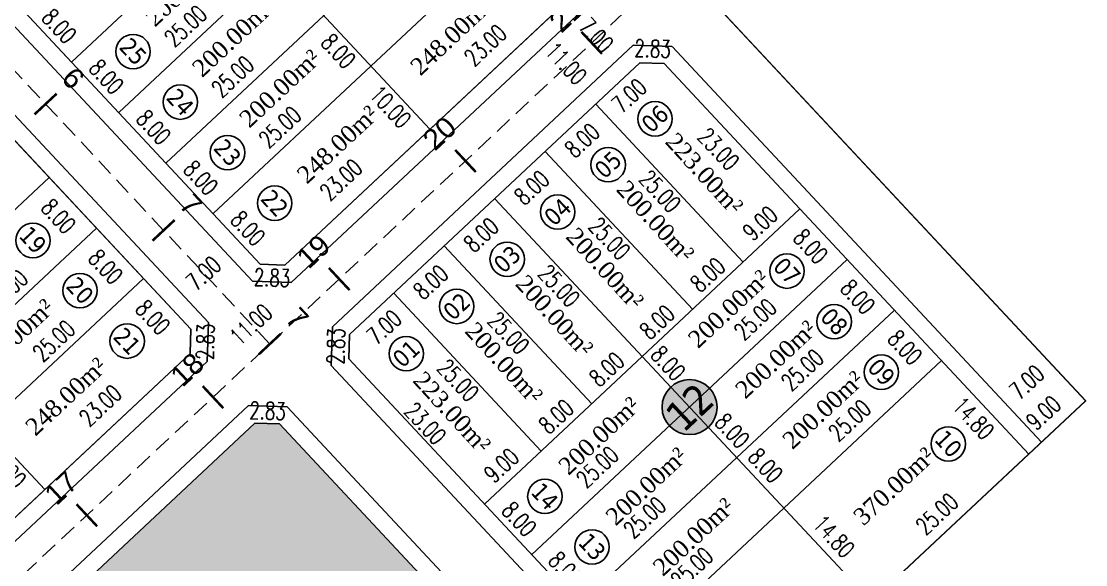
# Model space of a CAD drawing. Header units: metres. Extents: x 437145 to 443371, y 9612590 to 9615494.
# Drawn here: x 437576.7 to 437699.9, y 9614803.2 to 9614866 of the extents above; entities that cross this region are included whole.
import ezdxf

# ---------------------------------------------------------------- set-up
doc = ezdxf.new("R2010")
doc.units = ezdxf.units.M
doc.linetypes.add('ACAD_ISO02W100', pattern=[15, 12, -3])
doc.linetypes.add('DASHED2', pattern=[0.375, 0.25, -0.125])
for name, color, linetype in [('Auxiliar', 7, 'Continuous'), ('COTAS', 10, 'Continuous'), ('Eixo Acesso', 2, 'ACAD_ISO02W100'), ('Estacas', 7, 'Continuous'), ('Layer3', 1, 'Continuous'), ('M_FIO', 32, 'Continuous'), ('MEIO_FIO', 7, 'Continuous'), ('ÁREA', 7, 'Continuous')]:
    doc.layers.add(name, color=color, linetype=linetype)
doc.layers.get('0').off()
doc.styles.add('ARIAL', font='arial.ttf')
doc.styles.add('COTAS', font='romans.shx', dxfattribs={"width": 0.7})
doc.styles.add('tahoma', font='tahoma.ttf')
doc.styles.add('ÁREA', font='times.ttf', dxfattribs={"height": 2})
doc.dimstyles.new('C-75', dxfattribs={"dimtxt": 2, "dimasz": 0.2, "dimexe": 0, "dimexo": 0, "dimgap": 1, "dimtad": 0, "dimzin": 4, "dimdsep": 46, "dimtxsty": 'COTAS', "dimblk1": 'BOL-COT', "dimblk2": 'BOL-COT', "dimsah": 1, "dimcen": 0.1, "dimse1": 1, "dimse2": 1, "dimsd1": 1, "dimsd2": 1, "dimclrd": 8, "dimclre": 256, "dimaunit": 1, "dimadec": 3, "dimazin": 0, "dimtfac": 0.5, "dimtix": 1, "dimtmove": 0, "dimatfit": 3, "dimldrblk": 'BOL-COT', "dimfxl": 1, "dimtolj": 1, "dimtzin": 0, "dimarcsym": 0})

# ---------------------------------------------------------------- blocks, each defined once
blk = doc.blocks.new('Est')
at = {"const_width": 0.2}
blk.add_lwpolyline([(0, -1.19999999925494), (0, 1.200000001117586)], dxfattribs=at)
blk = doc.blocks.new('*D78')
at = {"layer": 'Layer3', "transparency": 16777216, "insert": (2852.220850010543, 963.5578349640425), "char_height": 2, "attachment_point": 5, "rotation": 270.00203707057, "style": 'COTAS'}
blk.add_mtext('\\A1;8.00', dxfattribs=at)
blk = doc.blocks.new('BOL-COT')
at = {"layer": 'COTAS'}
for p, q in [((-1.999999999999943, 8.53e-14), (2, 8.53e-14)), ((0, -2.999999999999971), (0, 3.000000000000028))]:
    blk.add_line(p, q, dxfattribs=at)
blk.add_circle((0, 0), 0.4, dxfattribs=at)
blk = doc.blocks.new('*D80')
at = {"layer": 'Layer3', "transparency": 16777216, "insert": (2843.837308324664, 980.1122845302851), "char_height": 2, "attachment_point": 5, "rotation": 270.00203705149374, "style": 'COTAS'}
blk.add_mtext('\\A1;25.00', dxfattribs=at)
blk = doc.blocks.new('*D81')
at = {"layer": 'Layer3', "transparency": 16777216, "insert": (2852.125732294569, 979.0578315954704), "char_height": 2, "attachment_point": 5, "rotation": 270.0020370422939, "style": 'COTAS'}
blk.add_mtext('\\A1;23.00', dxfattribs=at)
blk = doc.blocks.new('*D82')
at = {"layer": 'Layer3', "transparency": 16777216, "insert": (2852.22113445779, 955.5578349708157), "char_height": 2, "attachment_point": 5, "rotation": 270.00203706348253, "style": 'COTAS'}
blk.add_mtext('\\A1;8.00', dxfattribs=at)
blk = doc.blocks.new('*D83')
at = {"layer": 'Layer3', "transparency": 16777216, "insert": (2852.396814901813, 936.1578310475747), "char_height": 2, "attachment_point": 5, "rotation": 270.00203704821416, "style": 'COTAS'}
blk.add_mtext('\\A1;14.80', dxfattribs=at)
blk = doc.blocks.new('*D84')
at = {"layer": 'Layer3', "transparency": 16777216, "insert": (2852.221418876808, 947.5578349754577), "char_height": 2, "attachment_point": 5, "rotation": 270.0020370638999, "style": 'COTAS'}
blk.add_mtext('\\A1;8.00', dxfattribs=at)
blk = doc.blocks.new('*D85')
at = {"layer": 'Layer3', "transparency": 16777216, "insert": (2806.038727576228, 963.5561930476654), "char_height": 2, "attachment_point": 5, "rotation": 270.0020370647351, "style": 'COTAS'}
blk.add_mtext('\\A1;8.00', dxfattribs=at)
blk = doc.blocks.new('*D86')
at = {"layer": 'Layer3', "transparency": 16777216, "insert": (2806.039008437883, 955.6561829070648), "char_height": 2, "attachment_point": 5, "rotation": 270.0020370651501, "style": 'COTAS'}
blk.add_mtext('\\A1;8.00', dxfattribs=at)
blk = doc.blocks.new('*D88')
at = {"layer": 'Layer3', "transparency": 16777216, "insert": (2808.77912720787, 969.5029662310661), "char_height": 2, "attachment_point": 5, "rotation": 0.0020370564848990256, "style": 'COTAS'}
blk.add_mtext('\\A1;9.00', dxfattribs=at)
blk = doc.blocks.new('*D89')
at = {"layer": 'Layer3', "transparency": 16777216, "insert": (2817.279134766094, 969.2907623558822), "char_height": 2, "attachment_point": 5, "rotation": 0.00203707723984826, "style": 'COTAS'}
blk.add_mtext('\\A1;8.00', dxfattribs=at)
blk = doc.blocks.new('*D90')
at = {"layer": 'Layer3', "transparency": 16777216, "insert": (2825.279134762186, 969.2910467799336), "char_height": 2, "attachment_point": 5, "rotation": 0.002037050559472637, "style": 'COTAS'}
blk.add_mtext('\\A1;8.00', dxfattribs=at)
blk = doc.blocks.new('*D91')
at = {"layer": 'Layer3', "transparency": 16777216, "insert": (2833.279134757006, 969.291331211436), "char_height": 2, "attachment_point": 5, "rotation": 0.0020370505596502535, "style": 'COTAS'}
blk.add_mtext('\\A1;8.00', dxfattribs=at)
blk = doc.blocks.new('*D92')
at = {"layer": 'Layer3', "transparency": 16777216, "insert": (2841.279134752, 969.291615633625), "char_height": 2, "attachment_point": 5, "rotation": 0.0020370505593809633, "style": 'COTAS'}
blk.add_mtext('\\A1;8.00', dxfattribs=at)
blk = doc.blocks.new('*D93')
at = {"layer": 'Layer3', "transparency": 16777216, "insert": (2849.779127176641, 969.5044239092203), "char_height": 2, "attachment_point": 5, "rotation": 0.002037056484881837, "style": 'COTAS'}
blk.add_mtext('\\A1;9.00', dxfattribs=at)
blk = doc.blocks.new('*D95')
at = {"layer": 'Layer3', "transparency": 16777216, "insert": (2816.779970874842, 945.7733712590817), "char_height": 2, "attachment_point": 5, "rotation": 0.002037061230336023, "style": 'COTAS'}
blk.add_mtext('\\A1;25.00', dxfattribs=at)
blk = doc.blocks.new('*D96')
at = {"layer": 'Layer3', "transparency": 16777216, "insert": (2816.779686482107, 953.7733712562876), "char_height": 2, "attachment_point": 5, "rotation": 0.0020370484237552658, "style": 'COTAS'}
blk.add_mtext('\\A1;25.00', dxfattribs=at)
blk = doc.blocks.new('*D97')
at = {"layer": 'Layer3', "transparency": 16777216, "insert": (2816.779402026089, 961.7733712553564), "char_height": 2, "attachment_point": 5, "rotation": 0.002037044154812889, "style": 'COTAS'}
blk.add_mtext('\\A1;25.00', dxfattribs=at)
blk = doc.blocks.new('*D98')
at = {"layer": 'Layer3', "transparency": 16777216, "insert": (2841.780497043391, 930.9742397855551), "char_height": 2, "attachment_point": 5, "rotation": 0.00203704415480143, "style": 'COTAS'}
blk.add_mtext('\\A1;25.00', dxfattribs=at)
blk = doc.blocks.new('*D99')
at = {"layer": 'Layer3', "transparency": 16777216, "insert": (2841.779970854974, 945.7742600891323), "char_height": 2, "attachment_point": 5, "rotation": 0.002037052692542943, "style": 'COTAS'}
blk.add_mtext('\\A1;25.00', dxfattribs=at)
blk = doc.blocks.new('*D100')
at = {"layer": 'Layer3', "transparency": 16777216, "insert": (2841.779686471687, 953.7742600826131), "char_height": 2, "attachment_point": 5, "rotation": 0.0020370484237438066, "style": 'COTAS'}
blk.add_mtext('\\A1;25.00', dxfattribs=at)
blk = doc.blocks.new('*D101')
at = {"layer": 'Layer3', "transparency": 16777216, "insert": (2841.779402005397, 961.7742600742312), "char_height": 2, "attachment_point": 5, "rotation": 0.00203704415480143, "style": 'COTAS'}
blk.add_mtext('\\A1;25.00', dxfattribs=at)
blk = doc.blocks.new('*D102')
at = {"layer": 'Layer3', "transparency": 16777216, "insert": (2835.837308328506, 980.1120001118217), "char_height": 2, "attachment_point": 5, "rotation": 270.002037049359, "style": 'COTAS'}
blk.add_mtext('\\A1;25.00', dxfattribs=at)
blk = doc.blocks.new('*D103')
at = {"layer": 'Layer3', "transparency": 16777216, "insert": (2827.837308332755, 980.1117156784564), "char_height": 2, "attachment_point": 5, "rotation": 270.0020370510936, "style": 'COTAS'}
blk.add_mtext('\\A1;25.00', dxfattribs=at)
blk = doc.blocks.new('*D104')
at = {"layer": 'Layer3', "transparency": 16777216, "insert": (2819.83730833584, 980.1114312637183), "char_height": 2, "attachment_point": 5, "rotation": 270.0020370492259, "style": 'COTAS'}
blk.add_mtext('\\A1;25.00', dxfattribs=at)
blk = doc.blocks.new('*D105')
at = {"layer": 'Layer3', "transparency": 16777216, "insert": (2811.837308339333, 980.1111468266279), "char_height": 2, "attachment_point": 5, "rotation": 270.0020370514936, "style": 'COTAS'}
blk.add_mtext('\\A1;25.00', dxfattribs=at)
blk = doc.blocks.new('*D106')
at = {"layer": 'Layer3', "transparency": 16777216, "insert": (2817.278378403313, 990.5649049453023), "char_height": 2, "attachment_point": 5, "rotation": 0.0020370505594840957, "style": 'COTAS'}
blk.add_mtext('\\A1;8.00', dxfattribs=at)
blk = doc.blocks.new('*D107')
at = {"layer": 'Layer3', "transparency": 16777216, "insert": (2825.278378398103, 990.5651893693541), "char_height": 2, "attachment_point": 5, "rotation": 0.0020370505596502535, "style": 'COTAS'}
blk.add_mtext('\\A1;8.00', dxfattribs=at)
blk = doc.blocks.new('*D108')
at = {"layer": 'Layer3', "transparency": 16777216, "insert": (2833.278378393131, 990.5654737943368), "char_height": 2, "attachment_point": 5, "rotation": 0.002037063899379699, "style": 'COTAS'}
blk.add_mtext('\\A1;8.00', dxfattribs=at)
blk = doc.blocks.new('*D109')
at = {"layer": 'Layer3', "transparency": 16777216, "insert": (2841.278378389253, 990.5657582165259), "char_height": 2, "attachment_point": 5, "rotation": 0.0020370372195025487, "style": 'COTAS'}
blk.add_mtext('\\A1;8.00', dxfattribs=at)
blk = doc.blocks.new('*D110')
at = {"layer": 'Layer3', "transparency": 16777216, "insert": (2848.778376175769, 990.6280146244497), "char_height": 2, "attachment_point": 5, "rotation": 0.0020370734282178773, "style": 'COTAS'}
blk.add_mtext('\\A1;7.00', dxfattribs=at)
blk = doc.blocks.new('*D111')
at = {"layer": 'Layer3', "transparency": 16777216, "insert": (2809.775077260411, 990.4553843106661), "char_height": 2, "attachment_point": 5, "rotation": 359.91213923418195, "style": 'COTAS'}
blk.add_mtext('\\A1;7.00', dxfattribs=at)
blk = doc.blocks.new('*D112')
at = {"layer": 'Layer3', "transparency": 16777216, "insert": (2830.940205789602, 964.9428458863395), "char_height": 2, "attachment_point": 5, "rotation": 270.00203707140565, "style": 'COTAS'}
blk.add_mtext('\\A1;8.00', dxfattribs=at)
blk = doc.blocks.new('*D113')
at = {"layer": 'Layer3', "transparency": 16777216, "insert": (2831.040060190944, 954.173589855454), "char_height": 2, "attachment_point": 5, "rotation": 270.00203706431677, "style": 'COTAS'}
blk.add_mtext('\\A1;8.00', dxfattribs=at)
blk = doc.blocks.new('*D114')
at = {"layer": 'Layer3', "transparency": 16777216, "insert": (2831.274723783741, 937.2045109867036), "char_height": 2, "attachment_point": 5, "rotation": 270.0020370486651, "style": 'COTAS'}
blk.add_mtext('\\A1;14.80', dxfattribs=at)
blk = doc.blocks.new('*D115')
at = {"layer": 'Layer3', "transparency": 16777216, "insert": (2831.099327759463, 948.604514915757), "char_height": 2, "attachment_point": 5, "rotation": 270.00203705764665, "style": 'COTAS'}
blk.add_mtext('\\A1;8.00', dxfattribs=at)
blk = doc.blocks.new('*D707')
at = {"layer": 'Layer3', "transparency": 16777216, "insert": (2790.997415032843, 1025.555658911653), "char_height": 2, "attachment_point": 5, "rotation": 270.0020370447233, "style": 'COTAS'}
blk.add_mtext('\\A1;8.00', dxfattribs=at)
blk = doc.blocks.new('*D708')
at = {"layer": 'Layer3', "transparency": 16777216, "insert": (2780.777210983462, 1023.399029744189), "char_height": 2, "attachment_point": 5, "rotation": 0.0020370484209076656, "style": 'COTAS'}
blk.add_mtext('\\A1;25.00', dxfattribs=at)
blk = doc.blocks.new('*D712')
at = {"layer": 'Layer3', "transparency": 16777216, "insert": (2790.997699455119, 1017.555658916326), "char_height": 2, "attachment_point": 5, "rotation": 270.002037044306, "style": 'COTAS'}
blk.add_mtext('\\A1;8.00', dxfattribs=at)
blk = doc.blocks.new('*D713')
at = {"layer": 'Layer3', "transparency": 16777216, "insert": (2780.777495407979, 1015.399029747914), "char_height": 2, "attachment_point": 5, "rotation": 0.002037048421005068, "style": 'COTAS'}
blk.add_mtext('\\A1;25.00', dxfattribs=at)
blk = doc.blocks.new('*D717')
at = {"layer": 'Layer3', "transparency": 16777216, "insert": (2790.997983878648, 1009.555658943135), "char_height": 2, "attachment_point": 5, "rotation": 270.002037049309, "style": 'COTAS'}
blk.add_mtext('\\A1;8.00', dxfattribs=at)
blk = doc.blocks.new('*D718')
at = {"layer": 'Layer3', "transparency": 16777216, "insert": (2779.606200609772, 1006.262154013249), "char_height": 2, "attachment_point": 5, "rotation": 0.0020370482412682077, "style": 'COTAS'}
blk.add_mtext('\\A1;23.00', dxfattribs=at)
blk = doc.blocks.new('*D721')
at = {"layer": 'Layer3', "transparency": 16777216, "insert": (2766.71419343282, 1008.554795550101), "char_height": 2, "attachment_point": 5, "rotation": 270.0020373270357, "style": 'COTAS'}
blk.add_mtext('\\A1;10.00', dxfattribs=at)
blk = doc.blocks.new('*D791')
at = {"layer": 'Layer3', "transparency": 16777216, "insert": (2806.068729785527, 1041.556194155689), "char_height": 2, "attachment_point": 5, "rotation": 270.0020370505597, "style": 'COTAS'}
blk.add_mtext('\\A1;8.00', dxfattribs=at)
blk = doc.blocks.new('*D795')
at = {"layer": 'Layer3', "transparency": 16777216, "insert": (2806.069014204718, 1033.556194163875), "char_height": 2, "attachment_point": 5, "rotation": 270.0020370443069, "style": 'COTAS'}
blk.add_mtext('\\A1;8.00', dxfattribs=at)
blk = doc.blocks.new('*D797')
at = {"layer": 'Layer3', "transparency": 16777216, "insert": (2816.77620216585, 1031.587349768128), "char_height": 2, "attachment_point": 5, "rotation": 0.022243521928830428, "style": 'COTAS'}
blk.add_mtext('\\A1;25.00', dxfattribs=at)
blk = doc.blocks.new('*D800')
at = {"layer": 'Layer3', "transparency": 16777216, "insert": (2806.069298630837, 1025.556194168753), "char_height": 2, "attachment_point": 5, "rotation": 270.0020370513935, "style": 'COTAS'}
blk.add_mtext('\\A1;8.00', dxfattribs=at)
blk = doc.blocks.new('*D802')
at = {"layer": 'Layer3', "transparency": 16777216, "insert": (2816.776486591609, 1023.587349770922), "char_height": 2, "attachment_point": 5, "rotation": 0.022243509123005028, "style": 'COTAS'}
blk.add_mtext('\\A1;25.00', dxfattribs=at)
blk = doc.blocks.new('*D805')
at = {"layer": 'Layer3', "transparency": 16777216, "insert": (2806.069583054568, 1017.556194174328), "char_height": 2, "attachment_point": 5, "rotation": 270.0020370509765, "style": 'COTAS'}
blk.add_mtext('\\A1;8.00', dxfattribs=at)
blk = doc.blocks.new('*D806')
at = {"layer": 'Layer3', "transparency": 16777216, "insert": (2827.711230674783, 1017.379107863042), "char_height": 2, "attachment_point": 5, "rotation": 270.002037058064, "style": 'COTAS'}
blk.add_mtext('\\A1;8.00', dxfattribs=at)
blk = doc.blocks.new('*D807')
at = {"layer": 'Layer3', "transparency": 16777216, "insert": (2816.77677101627, 1015.587349782097), "char_height": 2, "attachment_point": 5, "rotation": 0.022243509123881653, "style": 'COTAS'}
blk.add_mtext('\\A1;25.00', dxfattribs=at)
blk = doc.blocks.new('*D809')
at = {"layer": 'Layer3', "transparency": 16777216, "insert": (2840.606200582405, 1006.264322152692), "char_height": 2, "attachment_point": 5, "rotation": 0.0020370575214140544, "style": 'COTAS'}
blk.add_mtext('\\A1;23.00', dxfattribs=at)
blk = doc.blocks.new('*D810')
at = {"layer": 'Layer3', "transparency": 16777216, "insert": (2806.069867479493, 1009.556194202033), "char_height": 2, "attachment_point": 5, "rotation": 270.0020370434727, "style": 'COTAS'}
blk.add_mtext('\\A1;8.00', dxfattribs=at)
blk = doc.blocks.new('*D811')
at = {"layer": 'Layer3', "transparency": 16777216, "insert": (2817.777818719371, 1006.30696679126), "char_height": 2, "attachment_point": 5, "rotation": 0.0020370482395894417, "style": 'COTAS'}
blk.add_mtext('\\A1;23.00', dxfattribs=at)
blk = doc.blocks.new('*D812')
at = {"layer": 'Layer3', "transparency": 16777216, "insert": (2827.714193402492, 1008.556963698693), "char_height": 2, "attachment_point": 5, "rotation": 270.00203733303954, "style": 'COTAS'}
blk.add_mtext('\\A1;10.00', dxfattribs=at)
blk = doc.blocks.new('*D836')
at = {"layer": 'Layer3', "transparency": 16777216, "insert": (2793.50135811497, 1003.348432285321), "char_height": 2, "attachment_point": 5, "rotation": 45.00204590730972, "style": 'COTAS'}
blk.add_mtext('\\A1;2.83', dxfattribs=at)
blk = doc.blocks.new('*D837')
at = {"layer": 'Layer3', "transparency": 16777216, "insert": (2804.212126273527, 1003.490335547127), "char_height": 2, "attachment_point": 5, "rotation": 315.00203729985225, "style": 'COTAS'}
blk.add_mtext('\\A1;2.83', dxfattribs=at)
blk = doc.blocks.new('*D842')
at = {"layer": 'Layer3', "transparency": 16777216, "insert": (2793.317390770579, 992.5948253412116), "char_height": 2, "attachment_point": 5, "rotation": 315.00203694883703, "style": 'COTAS'}
blk.add_mtext('\\A1;2.83', dxfattribs=at)
blk = doc.blocks.new('*D863')
at = {"layer": 'Layer3', "transparency": 16777216, "insert": (2804.194485762746, 992.6399463357164), "char_height": 2, "attachment_point": 5, "rotation": 45.00203704053565, "style": 'COTAS'}
blk.add_mtext('\\A1;2.83', dxfattribs=at)
blk = doc.blocks.new('*D864')
at = {"layer": 'Layer3', "transparency": 16777216, "insert": (2854.477493590784, 992.7571083284403), "char_height": 2, "attachment_point": 5, "rotation": 315.0020371114246, "style": 'COTAS'}
blk.add_mtext('\\A1;2.83', dxfattribs=at)
blk = doc.blocks.new('*D865')
at = {"layer": 'Layer3', "transparency": 16777216, "insert": (2858.780492947544, 931.0892929363582), "char_height": 2, "attachment_point": 5, "rotation": 0.0020370327840414488, "style": 'COTAS'}
blk.add_mtext('\\A1;9.00', dxfattribs=at)
blk = doc.blocks.new('*D866')
at = {"layer": 'Layer3', "transparency": 16777216, "insert": (2859.780354027695, 934.997375655319), "char_height": 2, "attachment_point": 5, "rotation": 0.002037058181988556, "style": 'COTAS'}
blk.add_mtext('\\A1;7.00', dxfattribs=at)
blk = doc.blocks.new('*D877')
at = {"layer": 'Layer3', "transparency": 16777216, "insert": (2798.734271020565, 1001.18648669343), "char_height": 2, "attachment_point": 5, "rotation": 359.43568258449824, "style": 'COTAS'}
blk.add_mtext('\\A1;11.00', dxfattribs=at)
blk = doc.blocks.new('*D878')
at = {"layer": 'Layer3', "transparency": 16777216, "insert": (2798.777713487094, 1009.266176643181), "char_height": 2, "attachment_point": 5, "rotation": 0.0020370429361889534, "style": 'COTAS'}
blk.add_mtext('\\A1;7.00', dxfattribs=at)
blk = doc.blocks.new('*D889')
at = {"layer": 'Layer3', "transparency": 16777216, "insert": (2850.759346361732, 998.3317780887128), "char_height": 2, "attachment_point": 5, "rotation": 270.00203704913054, "style": 'COTAS'}
blk.add_mtext('\\A1;7.00', dxfattribs=at)
blk = doc.blocks.new('*D890')
at = {"layer": 'Layer3', "transparency": 16777216, "insert": (2845.989887316036, 998.3316088225041), "char_height": 2, "attachment_point": 5, "rotation": 270.0020370510549, "style": 'COTAS'}
blk.add_mtext('\\A1;11.00', dxfattribs=at)
blk = doc.blocks.new('*D897')
at = {"layer": 'Layer3', "transparency": 16777216, "insert": (2805.652277574258, 979.0561304766269), "char_height": 2, "attachment_point": 5, "rotation": 270.0020370447611, "style": 'COTAS'}
blk.add_mtext('\\A1;23.00', dxfattribs=at)
blk = doc.blocks.new('atutu')
at = {"layer": 'Layer3'}
h = blk.add_hatch(color=101, dxfattribs=at)
h.dxf.hatch_style = 1
h.set_gradient(color1=(131, 236, 156), color2=(83, 228, 117), one_color=1, tint=0.6100000143051147)
h.paths.add_polyline_path([(2831.60589057844, 957.3566552366646, 1), (2826.977688941081, 961.7268943249765, 1)])
at = {"layer": 'MEIO_FIO'}
h = blk.add_hatch(dxfattribs=at)
h.set_pattern_fill('AR-CONC', color=5, scale=0.2)
h.set_pattern_definition([(50, (-474828.2891841172, -9591283.5444312), (1.434520365201507, -0.1255042699651902), [0.15, -1.65]), (355, (-474828.2891841172, -9591283.5444312), (-0.277502667226, 1.504384267400023), [0.12, -1.32]), (100.45144446, (-474828.1696407551, -9591283.55488989), (1.157017693454224, 1.378879981937259), [0.1274803839999997, -1.402284223999997]), (46.18420000000001, (-474828.2891841172, -9591283.1444312), (2.134482661343144, -0.3310385615861531), [0.2249999999999997, -2.474999999999996]), (96.63563549000001, (-474828.1113106272, -9591283.172017815), (1.869323891348456, 1.9482372015491), [0.191220684, -2.103427519999999]), (351.1841639899999, (-474828.2891841172, -9591283.1444312), (1.869323890109546, 1.94823720053998), [0.18, -1.980000001999999]), (21, (-474828.0891841171, -9591283.244431201), (1.193814104236923, -0.8052377813306776), [0.15, -1.65]), (326, (-474828.0891841171, -9591283.244431201), (0.4866306638431635, 1.450300090093706), [0.12, -1.32]), (71.45144474000001, (-474827.9896996091, -9591283.311534349), (1.680444753459942, 0.6450623056127078), [0.12748038, -1.402284223999999]), (37.50000000000001, (-474828.2891841172, -9591283.5444312), (0.0243197106345814, 0.6657877076626231), [0, -1.304, 0, -1.34, 0, -1.325]), (7.499999999999999, (-474828.2891841172, -9591283.5444312), (0.5261390748842972, 0.7888234237647205), [0, -0.7640000000000001, 0, -1.274, 0, -0.505]), (327.5, (-474828.7351841171, -9591283.5444312), (1.067644872344817, -0.0451097434687595), [0, -0.5, 0, -1.56, 0, -2.069999999999999]), (317.5, (-474828.9351841171, -9591283.5444312), (1.166372338684772, 0.2002099646646354), [0, -0.65, 0, -1.036, 0, -1.469999999999999])])
h.paths.add_polyline_path([(2707.948307693378, 992.552705431688), (2705.94837780858, 990.5526340141477), (2705.95052406654, 930.1753632634463, -0.4142240246902565), (2707.358032426239, 928.7679046917292), (2793.280575451814, 928.7678898147824), (2793.278378693062, 990.5557391907604), (2791.278307588213, 992.5556680824193)])
h.paths.add_polyline_path([(2753.867809287354, 959.5513773321691, -1), (2747.502336791333, 959.5513773321691, -1)], flags=0)
h.paths.add_polyline_path([(2747.574304820877, 930.6096906292768), (2754.174304816721, 930.6099252815874), (2754.174198157061, 933.6099252815875), (2747.574198161159, 933.6096906292768)], flags=24)
h.paths.add_polyline_path([(2788.586085795216, 962.9222290128055), (2788.586318076379, 956.388895681459), (2791.586318074575, 956.389002342108), (2791.586085793353, 962.9223356734547)], flags=24)
h.paths.add_polyline_path([(2746.313480377978, 987.6955667011024), (2752.913480373822, 987.6958013534132), (2752.913373714104, 990.6958013515504), (2746.313373718202, 990.6955666992399)], flags=24)
h.paths.add_polyline_path([(2708.20881704191, 962.9193711973313), (2708.209049351014, 956.3860378659846), (2711.209049349151, 956.3861445396723), (2711.208817040048, 962.9194778691563)], flags=24)
h.paths.add_polyline_path([(2746.976588557789, 955.9319744560452), (2753.982464980416, 955.9322235345426), (2753.982196175634, 963.4928346801133), (2746.976319753006, 963.4925855997535)], flags=24)
h.paths.add_polyline_path([(2724.620883324673, 962.4047787043781), (2783.404445358983, 962.35935615595), (2783.40915283243, 968.4515302929613), (2724.625590798119, 968.4969528413894)], flags=24)
at = {"layer": 'Layer3', "color": 0}
for p, q in [((2793.277845399653, 1005.555739377025), (2791.277916507994, 1003.555668272409)), ((2804.277845394705, 1005.556130463588), (2806.277916498914, 1003.556201573792)), ((2804.278378299927, 990.5671135730626), (2806.278307193507, 992.567184675816)), ((2852.27830756621, 992.5578370283874), (2854.278378672281, 990.5579081385912))]:
    blk.add_line(p, q, dxfattribs=at)
for points in [[(2829.271410125623, 1186.552887119684), (2863.271410113399, 1186.554095730516), (2863.271365478309, 928.7582078374508), (2435.280574230909, 928.7586033831868)], [(2863.280575853214, 928.758207835588), (2863.272299075756, 1161.558227075595)], [(2768.272690196138, 1150.554850997734), (2768.277916522022, 1003.554851150471)], [(2829.272690169887, 1150.557019947427), (2829.277916496236, 1003.557019297364)], [(2793.277845401748, 1005.55573938075), (2793.272761299532, 1148.555739250365)], [(2804.277845394705, 1005.556130463588), (2804.272761292605, 1148.556130353692)], [(2804.276707145234, 1037.556131240311), (2854.276707674517, 1037.557908906001)], [(2743.27699206085, 1029.553962299931), (2793.276992124936, 1029.555739963758)], [(2804.276992034598, 1029.556131245899), (2854.276992098627, 1029.557908909726)], [(2743.277276486648, 1021.553962305519), (2793.277276551782, 1021.555739967483)], [(2804.277276459465, 1021.556131251487), (2854.277276523552, 1021.557908917177)], [(2743.277560912679, 1013.553962311107), (2793.277560975892, 1013.555739973071)], [(2804.277560886369, 1013.556131258938), (2854.277560948593, 1013.557908920902)], [(2745.277917125112, 1003.554032827127), (2791.277916508925, 1003.555668272409)], [(2806.277916498914, 1003.556201573792), (2852.27791648116, 1003.557837020937)], [(2707.948307019398, 992.5527056316022), (2791.278307592869, 992.555668283585)], [(2707.94830764588, 992.5527056328536), (2791.278307593801, 992.555668283585)], [(2791.278307592869, 992.555668283585), (2793.278378696903, 990.5557393844755)], [(2806.278307602357, 992.5562015793802), (2852.278307565279, 992.5578370283874)], [(2813.27830759316, 992.5564504492612), (2813.279196423851, 967.5564504697504)], [(2821.27830758862, 992.5567348770383), (2821.27919641902, 967.5567348956647)], [(2829.278307581926, 992.5570192992272), (2829.280575878884, 928.7569990496667)], [(2837.27830757727, 992.5573037288668), (2837.279196408426, 967.5573037456306)], [(2845.278307569761, 992.5575881529184), (2845.279196401151, 967.5575881734076)], [(2793.28057588453, 928.7557191628549), (2793.278378697835, 990.5557393844755)], [(2804.280575877021, 928.7561102363798), (2804.278378691373, 990.5561304561379)], [(2854.280575858278, 928.7578878592285), (2854.278378672281, 990.5579081385912)], [(2854.279196393467, 967.5579081479044), (2804.279196413549, 967.5561304896655)], [(2854.279480822175, 959.5579081534925), (2804.279480842373, 959.5561305008414)], [(2854.279765286332, 951.5579081590804), (2804.279765306356, 951.5561304989787)], [(2854.280049734482, 943.5579081646682), (2804.280049754738, 943.5561305045666)], [(2426.281633429137, 928.7582834980966), (2863.280575801992, 928.758207835588)]]:
    blk.add_lwpolyline(points, dxfattribs=at)
for centre, radius in [((2810.316177613592, 1033.568121876898), 1.990958139869911), ((2786.928261599818, 1025.529740358102), 1.990958139869911), ((2810.316462039389, 1025.568121882487), 1.990958139869911), ((2786.947451510898, 1017.576108398247), 1.990958139869911), ((2810.316746463616, 1017.568121889937), 1.990958139869911), ((2786.947735937045, 1009.576108428049), 1.990958139869911), ((2810.317030888715, 1009.568121917877), 1.990958139869911), ((2809.549805954937, 986.456222050223), 1.990958139869911), ((2817.549805950339, 986.456506472412), 1.990958139869911), ((2825.549805941841, 986.4567909020516), 1.990958139869911), ((2833.549805939105, 986.4570753242405), 1.990958139869911), ((2841.549805931538, 986.4573597501548), 1.990958139869911), ((2849.136192308413, 986.6276551935406), 1.990958139869911), ((2810.00683469025, 963.4457002378585), 1.990958139869911), ((2848.266951308144, 963.335105818096), 1.990958139869911), ((2829.291789758392, 959.5417543373587), 3.182736247992434), ((2810.007119118784, 955.4457002490345), 1.990958139869911), ((2848.267235775211, 955.335105823684), 1.990958139869911), ((2848.26752015811, 947.3351058292719), 1.990958139869911), ((2848.267923871021, 935.979913631785), 1.990958139869911)]:
    blk.add_circle(centre, radius, dxfattribs=at)
at = {"layer": 'M_FIO'}
for p, q in [((2795.277874851274, 1004.72738336246), (2792.106414737728, 1001.555697728279)), ((2795.27787485238, 1004.72738336246), (2792.106414738834, 1001.555697728279)), ((2802.277874849528, 1004.727632230479), (2805.449560481497, 1001.556172117922)), ((2802.277874850634, 1004.727632230479), (2805.449560482603, 1001.556172117922)), ((2802.278348850459, 991.3954695969405), (2805.449808963715, 994.5671552218081)), ((2802.278348851566, 991.3954695969405), (2805.449808964821, 994.5671552218081)), ((2853.106663194043, 994.5688495955947), (2856.278348826303, 991.3973894849005)), ((2853.106663195149, 994.5688495955947), (2856.278348827409, 991.3973894849005))]:
    blk.add_line(p, q, dxfattribs=at)
for points in [[(2863.271405439324, 1159.558228547084), (2863.271405439324, 1159.558228547084), (2863.271365478309, 928.7582078374508), (2856.28057584815, 928.7582142989668)], [(2795.277874853253, 1004.72738336246), (2795.272731843661, 1149.384237485337)], [(2795.277874854359, 1004.72738336246), (2795.272731844767, 1149.384237485337)], [(2802.277874848713, 1004.727632232341), (2802.27273184075, 1149.384486370119)], [(2802.277874849819, 1004.727632232341), (2802.272731841857, 1149.384486370119)], [(2744.449561106938, 1001.554003371257), (2792.106414739706, 1001.555697730142)], [(2744.449561108044, 1001.554003371257), (2792.106414740813, 1001.555697730142)], [(2805.44956047975, 1001.556172119784), (2853.106414711941, 1001.557866473082)], [(2805.449560480856, 1001.556172119784), (2853.106414713048, 1001.557866473082)], [(2707.119808477199, 994.5526758640589), (2792.106663612905, 994.5556977320048)], [(2707.119808477199, 994.5526758640589), (2792.106663614012, 994.5556977320048)], [(2792.106663612905, 994.5556977320048), (2795.278349244176, 991.3842376175853)], [(2792.106663614012, 994.5556977320048), (2795.278349245282, 991.3842376175853)], [(2805.449809372565, 994.5561721235099), (2853.106663585257, 994.5578664786699)], [(2805.449809373671, 994.5561721235099), (2853.106663586363, 994.5578664786699)], [(2795.280575883133, 928.7557902656081), (2795.278349244176, 991.3842376175853)], [(2795.280575884239, 928.7557902656081), (2795.278349245282, 991.3842376175853)], [(2802.280575878418, 928.7560391336265), (2802.278349239811, 991.384486478153)], [(2802.280575879524, 928.7560391336265), (2802.278349240916, 991.384486478153)], [(2856.280575856125, 928.7579589638443), (2856.278349216469, 991.3864063679756)], [(2856.28057585723, 928.7579589638443), (2856.278349217575, 991.3864063679756)]]:
    blk.add_lwpolyline(points, dxfattribs=at)
at = {"layer": 'Layer3', "color": 5, "char_height": 1.999999999999999, "attachment_point": 5, "style": 'tahoma'}
for s, insert, rotation in [('\\A1;25', (2810.316177613824, 1033.568121880624), 270.0497252510426), ('\\A1;19', (2786.947167088884, 1025.576108401972), 270.0497252510426), ('\\A1;24', (2810.316462039564, 1025.568121889937), 270.0497252510426), ('\\A1;20', (2786.94745151311, 1017.57610840756), 270.0497252510426), ('\\A1;23', (2810.31674646379, 1017.568121893662), 270.0497252510426), ('\\A1;21', (2786.94773593914, 1009.5761084355), 270.0497252510426), ('\\A1;22', (2810.31703088889, 1009.568121921602), 270.0497252510426), ('\\A1;01', (2809.549805954821, 986.4562220483604), 0.0020370548664193034), ('\\A1;02', (2817.549805950397, 986.4565064705492), 0.0020370548664193034), ('\\A1;03', (2825.549805941898, 986.4567908983262), 0.0020370548664193034), ('\\A1;04', (2833.549805939221, 986.4570753205153), 0.0020370548664193034), ('\\A1;05', (2841.54980593148, 986.4573597482921), 0.0020370548664193034), ('\\A1;06', (2849.136192309345, 986.6276551916781), 0.0020370548664193034), ('\\A1;14', (2810.006834692287, 963.445700241584), 270.0497252510426), ('\\A1;07', (2848.266951310472, 963.3351058255467), 270.0497252510426), ('\\A1;13', (2810.007119119948, 955.4457002546224), 270.0497252510426), ('\\A1;08', (2848.267235776317, 955.3351058329973), 270.0497252510426), ('\\A1;09', (2848.267520160438, 947.3351058385852), 270.0497252510426), ('\\A1;10', (2848.267923873291, 935.9799136429612), 270.0497252510426)]:
    blk.add_mtext(s, dxfattribs=dict(at, insert=insert, rotation=rotation))
at = {"layer": 'Layer3', "color": 1, "insert": (2829.291789759847, 959.5417747817519), "char_height": 3.499999999999999, "attachment_point": 5, "rotation": 0.0020370548664193034, "style": 'tahoma'}
blk.add_mtext('\\A1;12', dxfattribs=at)
at = {"layer": 'ÁREA', "linetype": 'Continuous', "lineweight": -2, "extrusion": (0.02623078245114181, -0.0004708427962515001, 0.9996558029437245), "style": 'ÁREA'}
for s, p in [('200.00m²', (1084.196873906428, -2794.197565938761, 68.77794988542723)), ('200.00m²', (1076.198167516672, -2794.34137775109, 68.78172408859245)), ('200.00m²', (1068.199461136308, -2794.485189567679, 68.78549829164015)), ('248.00m²', (1058.926014145131, -2795.09664768379, 68.80154542364639)), ('200.00m²', (1014.484250563053, -2815.98372171309, 69.34970665198774)), ('200.00m²', (997.6296631106507, -2795.308751270209, 68.80711187874122))]:
    blk.add_text(s, height=1.999999999999999, rotation=270.9999999484056, dxfattribs=at).set_placement(p)
at = {"layer": 'ÁREA', "linetype": 'Continuous', "lineweight": -2, "extrusion": (0.0262307824511418, -0.0004708427962515, 0.9996558029437244), "style": 'ÁREA'}
for s, p in [('200.00m²', (1067.448560710637, -2752.259254771978, 67.67731912591145)), ('248.00m²', (1058.323952297952, -2752.251721279186, 67.67712141656278)), ('248.00m²', (1059.420894329567, -2813.220864902933, 69.27719812456729)), ('200.00m²', (1013.627075901992, -2795.021127578115, 68.79956347095764)), ('200.00m²', (1006.485544186409, -2816.127533529374, 69.35348085522034)), ('200.00m²', (1005.628369503639, -2795.164939430406, 68.80333767508608)), ('200.00m²', (998.4868377879594, -2816.271345376253, 69.35725505927408)), ('370.00m²', (986.4407343817301, -2816.450676757308, 69.36196143941893))]:
    blk.add_text(s, height=1.999999999999999, rotation=270.9999999484056, dxfattribs=at).set_placement(p)
at = {"layer": 'ÁREA', "linetype": 'Continuous', "lineweight": -2, "extrusion": (-0.0006588081243978001, -0.02622673469559521, 0.9996558029437245), "style": 'ÁREA'}
for s, p in [('223.00m²', (2782.266804789008, 1053.394103970711, -32.16563318184213)), ('200.00m²', (2814.54632203574, 1054.265798381644, -32.18674488024925))]:
    blk.add_text(s, height=1.999999999999999, rotation=270.9999999799873, dxfattribs=at).set_placement(p)
at = {"layer": 'ÁREA', "linetype": 'Continuous', "lineweight": -2, "extrusion": (-0.0006588081243978, -0.0262267346955952, 0.9996558029437244), "style": 'ÁREA'}
for s, p in [('200.00m²', (2790.553911908561, 1053.662470042183, -32.17091110674632)), ('200.00m²', (2798.551381948317, 1053.863579482391, -32.17618903123778)), ('200.00m²', (2806.548851992575, 1054.064688935761, -32.18146695566708)), ('223.00m²', (2822.43865357318, 1054.622356646229, -32.19136306446522))]:
    blk.add_text(s, height=1.999999999999999, rotation=270.9999999799873, dxfattribs=at).set_placement(p)
at = {"layer": 'Layer3', "color": 0}
for p1, p2, distance, picture, middle in [((2804.276423275494, 1045.556130435649), (2804.276707701409, 1037.556130441237), 1.7921642982086192, '*D791', (2806.068729785527, 1041.556194155689)), ((2804.276707695821, 1037.556130443099), (2804.276992120862, 1029.55613045055), 1.7921642975096659, '*D795', (2806.069014204718, 1033.556194163875)), ((2804.276992434543, 1029.547313716594), (2829.276992105903, 1029.557019284326), 2.035183421036116, '*D797', (2816.77620216585, 1031.587349768128)), ((2793.276992126566, 1029.555739960033), (2793.277276551666, 1021.555739965621), -2.279719307713721, '*D707', (2790.997415032843, 1025.555658911653)), ((2804.276992120804, 1029.556130448687), (2804.277276546835, 1021.556130454275), 1.7921642981508676, '*D800', (2806.069298630837, 1025.556194168753)), ((2793.277276551782, 1021.555739967483), (2768.27727651645, 1021.554851137433), -1.8437341928952042, '*D708', (2780.777210983462, 1023.399029744189)), ((2804.277276860283, 1021.547313722181), (2829.277276530769, 1021.557019284326), 2.0351834210360527, '*D802', (2816.776486591609, 1023.587349770922)), ((2793.277276550734, 1021.555739965621), (2793.277560975776, 1013.555739969346), -2.2797193095768202, '*D712', (2790.997699455119, 1017.555658916326)), ((2804.277276544972, 1021.556130454275), (2804.277560970945, 1013.556130459863), 1.792164297742504, '*D805', (2806.069583054568, 1017.556194174328)), ((2793.277560975892, 1013.555739973071), (2768.277560941375, 1013.554851143021), -1.843734191033241, '*D713', (2780.777495407979, 1015.399029747914)), ((2804.27756128544, 1013.547313729632), (2829.277560954937, 1013.557019291776), 2.0351834247620255, '*D807', (2816.77677101627, 1015.587349782097)), ((2768.277560941375, 1013.554851143021), (2768.277916522022, 1003.554851150471), -1.5635452998674897, '*D721', (2766.71419343282, 1008.554795550101)), ((2793.27756097595, 1013.555739991698), (2793.27784540169, 1005.555739997286), -2.2797193116127317, '*D717', (2790.997983878648, 1009.555658943135)), ((2804.277560971002, 1013.556130482215), (2804.277845395927, 1005.556130487803), 1.7921642971604188, '*D810', (2806.069867479493, 1009.556194202033)), ((2829.277560913843, 1013.557019289914), (2829.277916495538, 1003.55701930109), -1.5635453031866964, '*D812', (2827.714193402492, 1008.556963698693)), ((2791.106336757623, 1002.432665314856), (2768.10633679214, 1002.431847591284), -3.829897562599445, '*D718', (2779.606200609772, 1006.262154013249)), ((2806.277916511137, 1003.556201577517), (2829.277916495538, 1003.55701930109), 2.75035635369431, '*D811', (2817.777818719371, 1006.30696679126)), ((2852.106336730964, 1002.434833465475), (2829.106336765306, 1002.434015738177), -3.829897553286583, '*D809', (2840.606200582405, 1006.264322152692)), ((2793.567394296837, 1005.282329717982), (2791.567465403258, 1003.282257993105), 1.3207268591033665, '*D836', (2793.50135811497, 1003.348432285321)), ((2804.277845394705, 1005.556130463588), (2806.277916511137, 1003.556201577517), -1.5072583171877736, '*D837', (2804.212126273527, 1003.490335547127)), ((2852.278307565279, 992.5578370283874), (2854.278378672281, 990.5579081385912), 1.6959151589850832, '*D864', (2854.477493590784, 992.7571083284403)), ((2791.278307592869, 992.555668283585), (2793.278378697835, 990.5557393844755), 1.469487486906984, '*D842', (2793.317390770579, 992.5948253412116)), ((2804.278378691373, 990.5561304561379), (2806.278307602357, 992.5562015793802), 1.5327513192635103, '*D863', (2804.194485762746, 992.6399463357164)), ((2813.27830759316, 992.5564504492612), (2806.278307193507, 992.567184675816), 2.1064357285123885, '*D111', (2809.775077260411, 990.4553843106661)), ((2813.278440061107, 988.8305930554452), (2821.278440056218, 988.8308774813594), 1.7341696779960474, '*D106', (2817.278378403313, 990.5649049453023)), ((2821.278440056218, 988.8308774813594), (2829.278440050688, 988.8311619072737), 1.734169676133516, '*D107', (2825.278378398103, 990.5651893693541)), ((2829.278440050688, 988.8311619072737), (2837.278440047079, 988.8314463350507), 1.7341696742706578, '*D108', (2833.278378393131, 990.5654737943368)), ((2837.278440047079, 988.8314463350507), (2845.278440041317, 988.8317307591024), 1.7341696705453389, '*D109', (2841.278378389253, 990.5657582165259)), ((2845.278307569761, 992.5575881529184), (2852.27830756621, 992.5578370283874), -1.9296979674227217, '*D110', (2848.778376175769, 990.6280146244497)), ((2854.278378672281, 990.5579081385912), (2854.279196393467, 967.5579081479044), -2.1530552396658695, '*D81', (2852.125732294569, 979.0578315954704)), ((2804.279196413549, 967.5561304896655), (2813.279196423851, 967.5564504697504), 1.9466757525884955, '*D88', (2808.77912720787, 969.5029662310661)), ((2813.27919642455, 967.5564504678877), (2821.279196419951, 967.5567348975273), 1.7341696742706723, '*D89', (2817.279134766094, 969.2907623558822)), ((2821.279196419951, 967.5567348975273), (2829.27919641512, 967.5570193234418), 1.734169670545012, '*D90', (2825.279134762186, 969.2910467799336)), ((2829.27919641512, 967.5570193234418), (2837.279196409591, 967.557303749356), 1.7341696761332885, '*D91', (2833.279134757006, 969.291331211436)), ((2837.279196409591, 967.557303749356), (2845.279196405109, 967.5575881752703), 1.7341696724078846, '*D92', (2841.279134752, 969.291615633625)), ((2845.279196382291, 967.5575881696822), (2854.279196392652, 967.5579081497671), 1.9466757507260775, '*D93', (2849.779127176641, 969.5044239092203)), ((2832.998552168744, 968.9429190665068), (2832.998836597568, 960.9429190795454), -2.058488594854673, '*D112', (2830.940205789602, 964.9428458863395)), ((2804.27919641448, 967.5561304896655), (2804.279480842373, 959.5561305008414), 1.7593889489140866, '*D85', (2806.038727576228, 963.5561930476654)), ((2854.279196393467, 967.5579081479044), (2854.279480822175, 959.5579081534925), -2.0584885985781427, '*D78', (2852.220850010543, 963.5578349640425)), ((2804.279480839347, 959.5561304971161), (2829.279480840918, 959.5570193253042), 2.2167963455471753, '*D97', (2816.779402026089, 961.7733712553564)), ((2829.279480818567, 959.5570193253042), (2854.279480820313, 959.5579081534925), 2.2167963362339496, '*D101', (2841.779402005397, 961.7742600742312)), ((2804.279477282335, 959.656120352778), (2804.279761710286, 951.6561203565034), 1.7593889426849578, '*D86', (2806.039008437883, 955.6561829070648)), ((2854.279480837193, 959.557908155355), (2854.279765264911, 951.5579081590804), -2.05848859456317, '*D82', (2852.22113445779, 955.5578349708157)), ((2833.098406569823, 958.1736630390915), (2833.098690997659, 950.1736630446794), -2.0584885940979643, '*D113', (2831.040060190944, 954.173589855454)), ((2804.279765295995, 951.5561304989787), (2829.279765296634, 951.5570193290296), 2.2167963436844222, '*D96', (2816.779686482107, 953.7733712562876)), ((2829.279765285459, 951.5570193290296), (2854.279765286332, 951.5579081590804), 2.2167963399592456, '*D100', (2841.779686471687, 953.7742600826131)), ((2833.157674138283, 952.6045880991551), (2833.157958565187, 944.604588104743), -2.058488593573178, '*D115', (2831.099327759463, 948.604514915757)), ((2854.279765262118, 951.5579081590804), (2854.280049689895, 943.5579081646682), -2.0584886004989875, '*D84', (2852.221418876808, 947.5578349754577)), ((2804.28004968908, 943.5561305008414), (2829.280049690011, 943.5570193364802), 2.2167963418220222, '*D95', (2816.779970874842, 945.7733712590817)), ((2829.280049668474, 943.5570193327547), (2854.28004967022, 943.5579081646682), 2.2167963418220102, '*D99', (2841.779970854974, 945.7742600891323)), ((2833.157958545513, 944.6045881028803), (2833.158484733687, 929.8045677993032), -1.8834978570497316, '*D114', (2831.274723783741, 937.2045109867036)), ((2854.28004967022, 943.5579081646682), (2854.280575858278, 928.7578878592285), -1.8834978636262873, '*D83', (2852.396814901813, 936.1578310475747)), ((2856.280371712021, 934.4998858462604), (2863.280371709402, 934.5001347198667), 0.4973653725699037, '*D866', (2859.780354027695, 934.997375655319)), ((2829.28057585659, 928.7569990310403), (2854.280575858278, 928.7578878592285), 2.2167963418217713, '*D98', (2841.780497043391, 930.9742397855551)), ((2854.280575858278, 928.7578878592285), (2863.280575801992, 928.758207835588), 2.3312450904235003, '*D865', (2858.780492947544, 931.0892929363582))]:
    dim = blk.add_aligned_dim(p1=p1, p2=p2, distance=distance, dimstyle='C-75', dxfattribs=at)
    dim.commit()
    dim.dimension.update_dxf_attribs({"geometry": picture, "text_midpoint": middle})
for base, p1, p2, angle, picture, middle in [((2827.711372888264, 1013.37910786757), (2825.18046618366, 1021.379017887968), (2825.180750610622, 1013.379017895418), 270.002037058064, '*D806', (2827.711230674783, 1017.379107863042)), ((2811.837754701484, 967.5563992180792), (2813.278307589435, 992.5564504473987), (2813.279196420825, 967.556450466025), 270.00203705149465, '*D105', (2811.837308339333, 980.1111468266279)), ((2819.837754697494, 967.5566836459132), (2821.278307585593, 992.556734873313), (2821.279196415993, 967.556734893802), 270.00203704922484, '*D104', (2819.83730833584, 980.1114312637183)), ((2827.837754694818, 967.5569680717806), (2829.278307580064, 992.5570192973646), (2829.279196411278, 967.5570193197163), 270.0020370510916, '*D103', (2827.837308332755, 980.1117156784564)), ((2835.837754690189, 967.5572524996011), (2837.278307574475, 992.5573037307295), (2837.279196404934, 967.5573037474933), 270.00203704936007, '*D102', (2835.837308328506, 980.1120001118217)), ((2843.837754686815, 967.5575369254616), (2845.278307569761, 992.5575881529184), (2845.279196401151, 967.5575881734076), 270.00203705149374, '*D80', (2843.837308324664, 980.1122845302851))]:
    dim = blk.add_linear_dim(base=base, p1=p1, p2=p2, angle=angle, dimstyle='C-75', dxfattribs=at)
    dim.commit()
    dim.dimension.update_dxf_attribs({"geometry": picture, "text_midpoint": middle, "dimtype": 129})
for p1, p2, distance, picture, middle in [((2795.277713488695, 1009.266052207309), (2802.277713485493, 1009.266301079053), 0, '*D878', (2798.777713487094, 1009.266176643181)), ((2793.277841535129, 1005.664475193578), (2804.277845396684, 1005.55613048594), -4.424030724861055, '*D877', (2798.734271020565, 1001.18648669343)), ((2844.316409272689, 1003.831549628037), (2844.316800358438, 992.8315490357162), 1.6732825015294843, '*D890', (2845.989887316036, 998.3316088225041)), ((2844.559170904128, 1001.831557654175), (2844.559419776628, 994.8315576597633), 6.200051025273267, '*D889', (2850.759346361732, 998.3317780887128))]:
    dim = blk.add_aligned_dim(p1=p1, p2=p2, distance=distance, dimstyle='C-75', override={"dimfxl": 1.25}, dxfattribs=at)
    dim.commit()
    dim.dimension.update_dxf_attribs({"geometry": picture, "text_midpoint": middle})
dim = blk.add_linear_dim(base=(2805.651868711434, 990.5561792880183), p1=(2804.279196413549, 967.5561304896655), p2=(2804.278378691373, 990.5561304561379), angle=90.0020370447634, dimstyle='C-75', override={"dimfxl": 1.25}, dxfattribs=at)
dim.commit()
dim.dimension.update_dxf_attribs({"geometry": '*D897', "text_midpoint": (2805.652277574258, 979.0561304766269), "dimtype": 129})

msp = doc.modelspace()

# ---------------------------------------------------------------- linework, layer by layer
at = {"layer": 'Auxiliar', "color": 2, "linetype": 'Continuous', "lineweight": -3}
for p, q in [((437604.4005545643, 9614837.949124433), (437506.7391432152, 9614942.40766521)), ((437596.3636156572, 9614830.436893264), (437498.7038741767, 9614934.895377288)), ((437607.2257145927, 9614837.854093224), (437640.8277422576, 9614869.26911506)), ((437604.4005545643, 9614837.949124433), (437607.2257145927, 9614837.854093224)), ((437596.2710501836, 9614827.685035948), (437596.3636156572, 9614830.436893264)), ((437562.6665006847, 9614796.195043096), (437596.2685283496, 9614827.610064933)), ((437596.2685283496, 9614827.610064933), (437596.2710501836, 9614827.685035948))]:
    msp.add_line(p, q, dxfattribs=at)
at = {"layer": 'Eixo Acesso', "color": 3, "linetype": 'DASHED2', "lineweight": -3, "ltscale": 8}
for p, q in [((437497.6007885615, 9614944.131323935), (437605.5045609707, 9614828.715654025)), ((437335.96061699, 9614576.715139333), (437650.0637849299, 9614870.37471416))]:
    msp.add_line(p, q, dxfattribs=at)

# ---------------------------------------------------------------- block references
at = {"rotation": 43.07140519794264}
msp.add_blockref('atutu', (436242.5698856535, 9612188.321055599), dxfattribs=at)
at = {"layer": 'Estacas', "color": 7, "linetype": 'Continuous', "lineweight": -3, "xscale": 1.458333333106969, "yscale": 1.458333333106969, "zscale": 1.458333333106969}
for p, rotation in [((437642.7617597589, 9614863.547945678), 43.07344208211642), ((437579.5530191928, 9614856.473854803), 313.073442243589), ((437628.1521815317, 9614849.889240613), 43.07344208211642), ((437593.2117242981, 9614841.864276616), 313.073442243589), ((437613.5426033047, 9614836.230535552), 43.07344208211642), ((437605.5045609707, 9614828.715654025), 313.073442243589), ((437598.9330250777, 9614822.571830483), 43.07344208211642), ((437584.3234468507, 9614808.913125422), 43.07344208211642)]:
    msp.add_blockref('Est', p, dxfattribs=dict(at, rotation=rotation))

# ---------------------------------------------------------------- texts
at = {"layer": 'Estacas', "color": 7, "linetype": 'Continuous', "lineweight": -3, "char_height": 2.399999999999999, "attachment_point": 8, "style": 'ARIAL'}
for s, insert, rotation in [('{\\C256;21}', (437640.6105137113, 9614865.84895425), 43.073442082116415), ('{\\C256;6}', (437581.8540277576, 9614858.62510086), 313.073442243589), ('{\\C256;20}', (437626.0009354843, 9614852.190249184), 43.073442082116415), ('{\\C256;7}', (437595.5127328627, 9614844.01552267), 313.073442243589), ('{\\C256;19}', (437611.3913572571, 9614838.53154412), 43.073442082116415), ('{\\C256;7}', (437607.8055695354, 9614830.866900077), 313.073442243589), ('{\\C256;18}', (437596.7817790301, 9614824.872839056), 43.073442082116415), ('{\\C256;17}', (437582.1722008029, 9614811.214133993), 43.073442082116415)]:
    msp.add_mtext(s, dxfattribs=dict(at, insert=insert, rotation=rotation))

doc.saveas('drawing.dxf')
